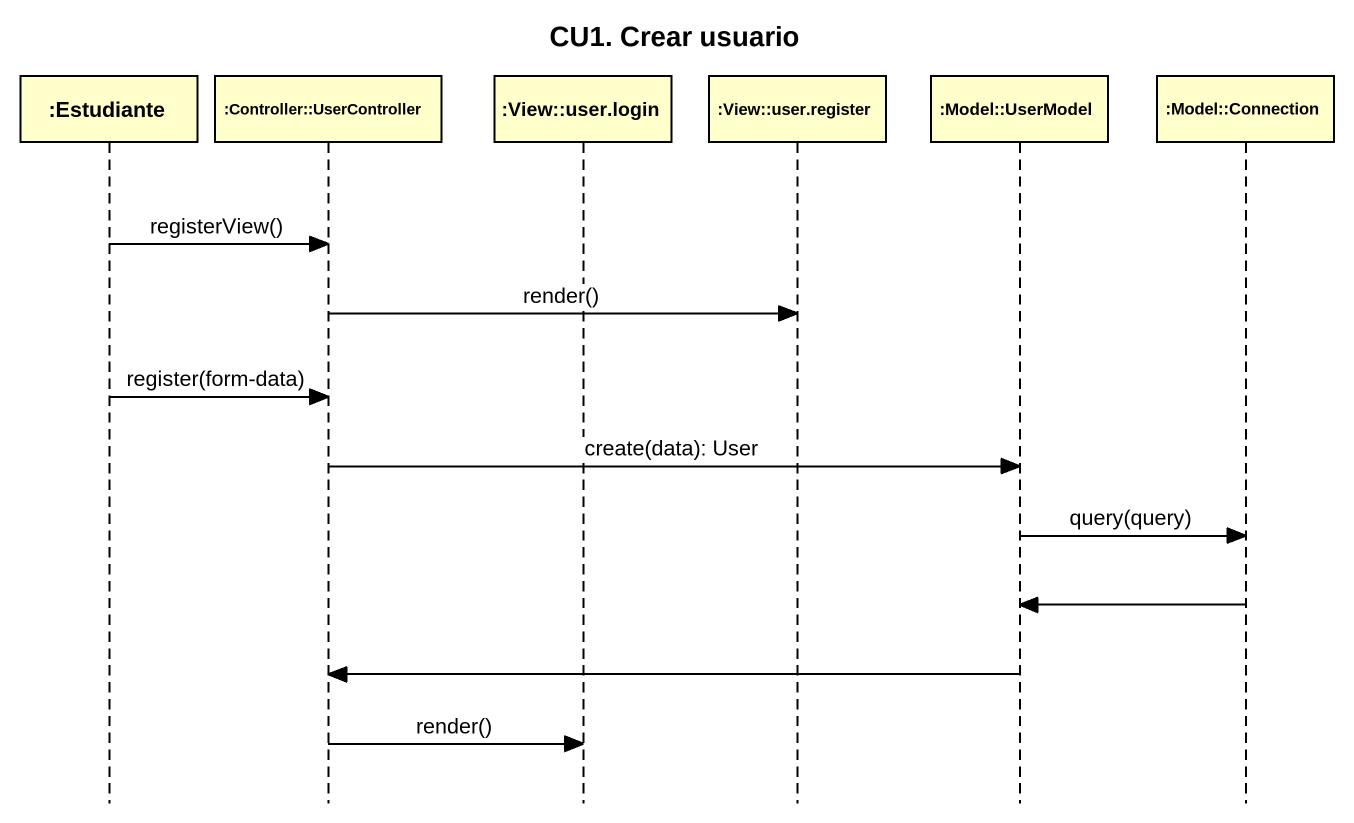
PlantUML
@startuml
title CU1. Crear usuario
hide footbox
participant ":Estudiante" as Estudiante
participant ":Controller::UserController" as Controller_UserController
participant ":View::user.login" as View_user_login
participant ":View::user.register" as View_user_register
participant ":Model::UserModel" as Model_UserModel
participant ":Model::Connection" as Model_Connection

Estudiante -> Controller_UserController : registerView()
Controller_UserController -> View_user_register : render()
Estudiante -> Controller_UserController : register(form-data)
Controller_UserController -> Model_UserModel : create(data): User
Model_UserModel -> Model_Connection : query(query)
Model_Connection -> Model_UserModel
Model_UserModel -> Controller_UserController
Controller_UserController -> View_user_login : render()
@enduml
